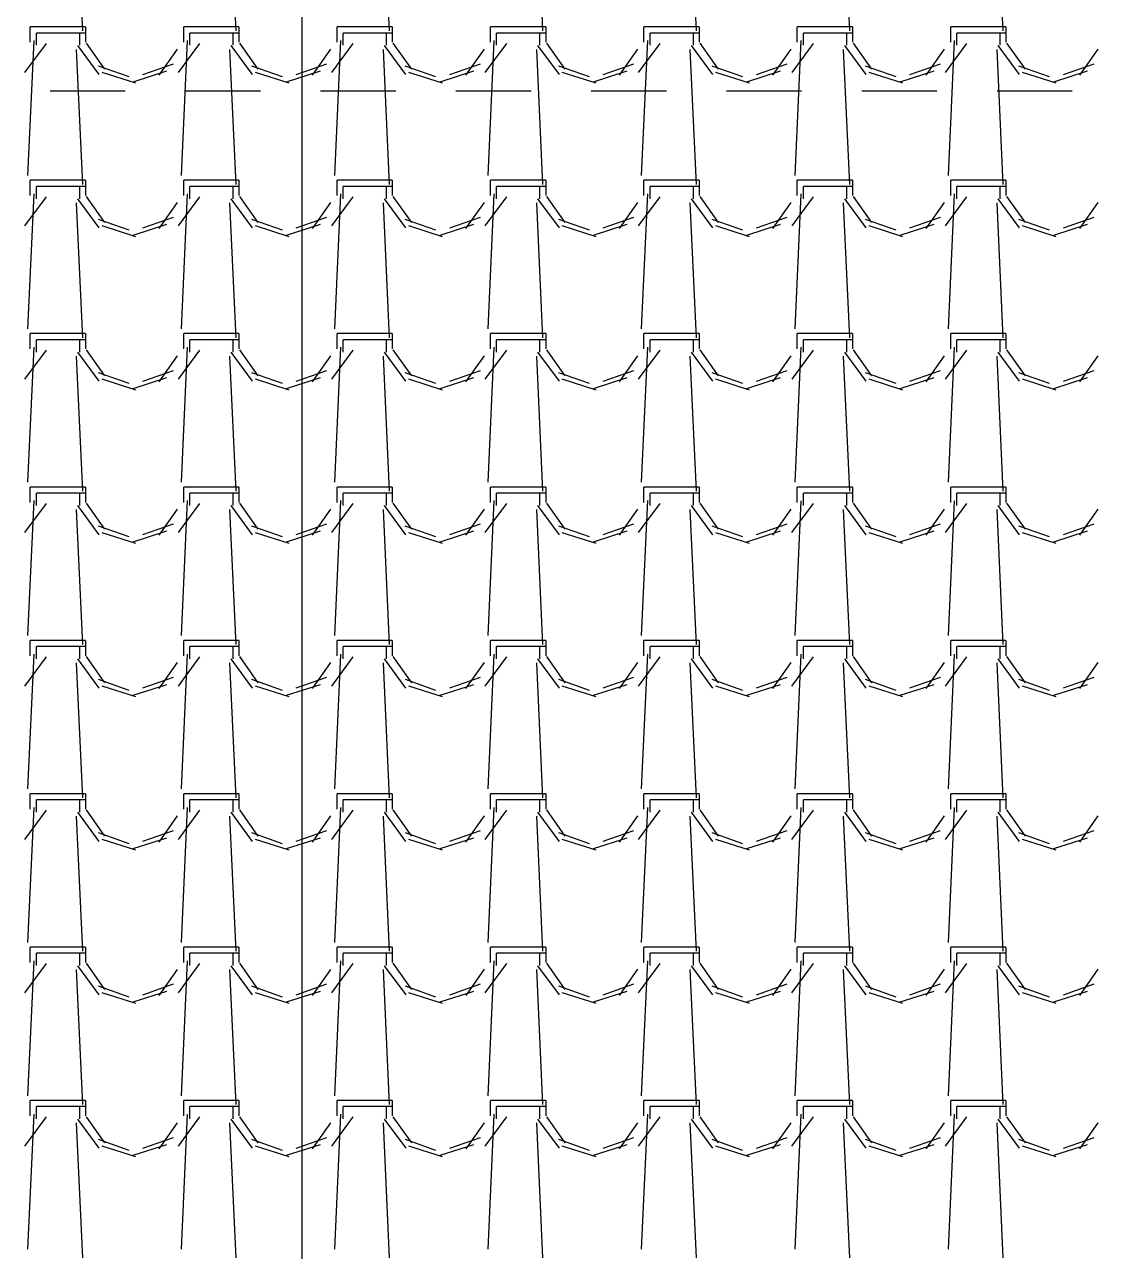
# Model space of a CAD drawing. Header units: millimetres. Extents: x 3923 to 4007, y 744 to 863.
# Drawn here: x 3935.954 to 3937.74, y 844.466 to 846.507 of the extents above; entities that cross this region are included whole.
import ezdxf

# ---------------------------------------------------------------- set-up
doc = ezdxf.new("R2010")
doc.units = ezdxf.units.MM
doc.linetypes.add('HIDDEN2', pattern=[0.1875, 0.125, -0.0625])
doc.layers.add('-HIDRO', color=8, linetype='Continuous')
doc.layers.add('HID-TUBPRIMARIO', color=5, linetype='Continuous')

msp = doc.modelspace()

# ---------------------------------------------------------------- linework, layer by layer
at = {"layer": '-HIDRO', "linetype": 'Continuous'}
for p, q in [((3936.04, 846.7208), (3936.0502, 846.4962)), ((3936.2951, 846.7208), (3936.3053, 846.4962)), ((3936.5503, 846.7208), (3936.5605, 846.4962)), ((3936.8054, 846.7208), (3936.8156, 846.4962)), ((3937.0606, 846.7208), (3937.0708, 846.4963)), ((3937.3157, 846.7208), (3937.3259, 846.4963)), ((3937.5709, 846.7208), (3937.5811, 846.4963)), ((3936.0452, 846.503), (3935.9636, 846.503)), ((3935.9636, 846.4775), (3935.9636, 846.503)), ((3936.0452, 846.4928), (3935.9738, 846.4928)), ((3935.9738, 846.4724), (3935.9738, 846.4928)), ((3936.0554, 846.503), (3936.0452, 846.503)), ((3936.0452, 846.4928), (3936.0452, 846.4724)), ((3936.0554, 846.4928), (3936.0452, 846.4928)), ((3936.0554, 846.503), (3936.0554, 846.4775)), ((3936.3004, 846.503), (3936.2187, 846.503)), ((3936.2187, 846.4775), (3936.2187, 846.503)), ((3936.3004, 846.4928), (3936.2289, 846.4928)), ((3936.2289, 846.4724), (3936.2289, 846.4928)), ((3936.3106, 846.503), (3936.3004, 846.503)), ((3936.3004, 846.4928), (3936.3004, 846.4724)), ((3936.3106, 846.4928), (3936.3004, 846.4928)), ((3936.3106, 846.503), (3936.3106, 846.4775)), ((3936.5555, 846.503), (3936.4739, 846.503)), ((3936.4739, 846.4775), (3936.4739, 846.503)), ((3936.5555, 846.4928), (3936.4841, 846.4928)), ((3936.4841, 846.4724), (3936.4841, 846.4928)), ((3936.5657, 846.503), (3936.5555, 846.503)), ((3936.5555, 846.4928), (3936.5555, 846.4724)), ((3936.5657, 846.4928), (3936.5555, 846.4928)), ((3936.5657, 846.503), (3936.5657, 846.4775)), ((3936.8107, 846.503), (3936.729, 846.503)), ((3936.729, 846.4775), (3936.729, 846.503)), ((3936.8107, 846.4928), (3936.7392, 846.4928)), ((3936.7392, 846.4724), (3936.7392, 846.4928)), ((3936.8209, 846.503), (3936.8107, 846.503)), ((3936.8107, 846.4928), (3936.8107, 846.4724)), ((3936.8209, 846.4928), (3936.8107, 846.4928)), ((3936.8209, 846.503), (3936.8209, 846.4775)), ((3937.0658, 846.503), (3936.9842, 846.503)), ((3936.9842, 846.4775), (3936.9842, 846.503)), ((3937.0658, 846.4928), (3936.9944, 846.4928)), ((3936.9944, 846.4724), (3936.9944, 846.4928)), ((3937.076, 846.503), (3937.0658, 846.503)), ((3937.0658, 846.4928), (3937.0658, 846.4724)), ((3937.076, 846.4928), (3937.0658, 846.4928)), ((3937.076, 846.503), (3937.076, 846.4775)), ((3937.321, 846.503), (3937.2393, 846.503)), ((3937.2393, 846.4775), (3937.2393, 846.503)), ((3937.321, 846.4928), (3937.2495, 846.4928)), ((3937.2495, 846.4724), (3937.2495, 846.4928)), ((3937.3312, 846.503), (3937.321, 846.503)), ((3937.321, 846.4928), (3937.321, 846.4724)), ((3937.3312, 846.4928), (3937.321, 846.4928)), ((3937.3312, 846.503), (3937.3312, 846.4775)), ((3937.5761, 846.503), (3937.4945, 846.503)), ((3937.4945, 846.4775), (3937.4945, 846.503)), ((3937.5761, 846.4928), (3937.5047, 846.4928)), ((3937.5047, 846.4724), (3937.5047, 846.4928)), ((3937.5863, 846.503), (3937.5761, 846.503)), ((3937.5761, 846.4928), (3937.5761, 846.4724)), ((3937.5863, 846.4928), (3937.5761, 846.4928)), ((3937.5863, 846.503), (3937.5863, 846.4775)), ((3935.9547, 846.427), (3935.9904, 846.4755)), ((3935.9694, 846.4803), (3935.9592, 846.2558)), ((3936.04, 846.4656), (3936.0502, 846.2411)), ((3936.0419, 846.4721), (3936.0776, 846.4237)), ((3936.0565, 846.476), (3936.0871, 846.4326)), ((3936.1779, 846.4227), (3936.2086, 846.466)), ((3936.2099, 846.427), (3936.2456, 846.4755)), ((3936.2245, 846.4803), (3936.2143, 846.2558)), ((3936.2951, 846.4656), (3936.3053, 846.2411)), ((3936.2971, 846.4721), (3936.3328, 846.4237)), ((3936.3117, 846.476), (3936.3423, 846.4326)), ((3936.4331, 846.4227), (3936.4637, 846.466)), ((3936.465, 846.427), (3936.5007, 846.4755)), ((3936.4797, 846.4803), (3936.4695, 846.2558)), ((3936.5503, 846.4656), (3936.5605, 846.2411)), ((3936.5522, 846.4721), (3936.5879, 846.4237)), ((3936.5668, 846.476), (3936.5974, 846.4326)), ((3936.6882, 846.4227), (3936.7189, 846.466)), ((3936.7202, 846.427), (3936.7559, 846.4755)), ((3936.7348, 846.4803), (3936.7246, 846.2558)), ((3936.8054, 846.4656), (3936.8156, 846.2411)), ((3936.8074, 846.4721), (3936.8431, 846.4237)), ((3936.822, 846.476), (3936.8526, 846.4326)), ((3936.9434, 846.4227), (3936.974, 846.466)), ((3936.9753, 846.427), (3937.011, 846.4755)), ((3936.99, 846.4803), (3936.9798, 846.2558)), ((3937.0606, 846.4656), (3937.0708, 846.2411)), ((3937.0625, 846.4721), (3937.0982, 846.4237)), ((3937.0771, 846.476), (3937.1077, 846.4326)), ((3937.1985, 846.4227), (3937.2292, 846.466)), ((3937.2305, 846.427), (3937.2662, 846.4755)), ((3937.2451, 846.4803), (3937.2349, 846.2558)), ((3937.3157, 846.4656), (3937.3259, 846.2411)), ((3937.3177, 846.4721), (3937.3534, 846.4237)), ((3937.3323, 846.476), (3937.3629, 846.4326)), ((3937.4537, 846.4227), (3937.4843, 846.466)), ((3937.4856, 846.427), (3937.5213, 846.4755)), ((3937.5003, 846.4803), (3937.4901, 846.2558)), ((3937.5709, 846.4656), (3937.5811, 846.2411)), ((3937.5728, 846.4721), (3937.6085, 846.4237)), ((3937.5874, 846.476), (3937.618, 846.4326)), ((3937.7089, 846.4227), (3937.7395, 846.466)), ((3936.0764, 846.4383), (3936.1275, 846.4205)), ((3936.0824, 846.4276), (3936.1385, 846.4097)), ((3936.1348, 846.4119), (3936.1909, 846.4298)), ((3936.1508, 846.4238), (3936.2018, 846.4417)), ((3936.3316, 846.4383), (3936.3826, 846.4205)), ((3936.3375, 846.4276), (3936.3937, 846.4097)), ((3936.3899, 846.4119), (3936.4461, 846.4298)), ((3936.4059, 846.4238), (3936.457, 846.4417)), ((3936.5867, 846.4383), (3936.6378, 846.4205)), ((3936.5927, 846.4276), (3936.6488, 846.4097)), ((3936.6451, 846.4119), (3936.7012, 846.4298)), ((3936.6611, 846.4238), (3936.7121, 846.4417)), ((3936.8419, 846.4383), (3936.8929, 846.4205)), ((3936.8478, 846.4276), (3936.904, 846.4097)), ((3936.9002, 846.4119), (3936.9564, 846.4298)), ((3936.9162, 846.4238), (3936.9673, 846.4417)), ((3937.097, 846.4383), (3937.1481, 846.4205)), ((3937.103, 846.4276), (3937.1591, 846.4097)), ((3937.1554, 846.4119), (3937.2115, 846.4298)), ((3937.1714, 846.4238), (3937.2224, 846.4417)), ((3937.3522, 846.4383), (3937.4032, 846.4205)), ((3937.3581, 846.4276), (3937.4143, 846.4097)), ((3937.4105, 846.4119), (3937.4667, 846.4298)), ((3937.4265, 846.4238), (3937.4776, 846.4417)), ((3937.6073, 846.4383), (3937.6584, 846.4205)), ((3937.6133, 846.4276), (3937.6694, 846.4097)), ((3937.6657, 846.4119), (3937.7218, 846.4298)), ((3937.6817, 846.4238), (3937.7327, 846.4417)), ((3936.0452, 846.2478), (3935.9636, 846.2478)), ((3935.9636, 846.2223), (3935.9636, 846.2478)), ((3936.0554, 846.2478), (3936.0452, 846.2478)), ((3936.0554, 846.2478), (3936.0554, 846.2223)), ((3936.3004, 846.2478), (3936.2187, 846.2478)), ((3936.2187, 846.2223), (3936.2187, 846.2478)), ((3936.3106, 846.2478), (3936.3004, 846.2478)), ((3936.3106, 846.2478), (3936.3106, 846.2223)), ((3936.5555, 846.2478), (3936.4739, 846.2478)), ((3936.4739, 846.2223), (3936.4739, 846.2478)), ((3936.5657, 846.2478), (3936.5555, 846.2478)), ((3936.5657, 846.2478), (3936.5657, 846.2223)), ((3936.8107, 846.2478), (3936.729, 846.2478)), ((3936.729, 846.2223), (3936.729, 846.2478)), ((3936.8209, 846.2478), (3936.8107, 846.2478)), ((3936.8209, 846.2478), (3936.8209, 846.2223)), ((3937.0658, 846.2478), (3936.9842, 846.2478)), ((3936.9842, 846.2223), (3936.9842, 846.2478)), ((3937.076, 846.2478), (3937.0658, 846.2478)), ((3937.076, 846.2478), (3937.076, 846.2223)), ((3937.321, 846.2478), (3937.2393, 846.2478)), ((3937.2393, 846.2223), (3937.2393, 846.2478)), ((3937.3312, 846.2478), (3937.321, 846.2478)), ((3937.3312, 846.2478), (3937.3312, 846.2223)), ((3937.5761, 846.2478), (3937.4945, 846.2478)), ((3937.4945, 846.2223), (3937.4945, 846.2478)), ((3937.5863, 846.2478), (3937.5761, 846.2478)), ((3937.5863, 846.2478), (3937.5863, 846.2223)), ((3935.9694, 846.2252), (3935.9592, 846.0006)), ((3936.0452, 846.2376), (3935.9738, 846.2376)), ((3935.9738, 846.2172), (3935.9738, 846.2376)), ((3936.0452, 846.2376), (3936.0452, 846.2172)), ((3936.0554, 846.2376), (3936.0452, 846.2376)), ((3936.0565, 846.2209), (3936.0871, 846.1775)), ((3936.2245, 846.2252), (3936.2143, 846.0006)), ((3936.3004, 846.2376), (3936.2289, 846.2376)), ((3936.2289, 846.2172), (3936.2289, 846.2376)), ((3936.3004, 846.2376), (3936.3004, 846.2172)), ((3936.3106, 846.2376), (3936.3004, 846.2376)), ((3936.3117, 846.2209), (3936.3423, 846.1775)), ((3936.4797, 846.2252), (3936.4695, 846.0006)), ((3936.5555, 846.2376), (3936.4841, 846.2376)), ((3936.4841, 846.2172), (3936.4841, 846.2376)), ((3936.5555, 846.2376), (3936.5555, 846.2172)), ((3936.5657, 846.2376), (3936.5555, 846.2376)), ((3936.5668, 846.2209), (3936.5974, 846.1775)), ((3936.7348, 846.2252), (3936.7246, 846.0006)), ((3936.8107, 846.2376), (3936.7392, 846.2376)), ((3936.7392, 846.2172), (3936.7392, 846.2376)), ((3936.8107, 846.2376), (3936.8107, 846.2172)), ((3936.8209, 846.2376), (3936.8107, 846.2376)), ((3936.822, 846.2209), (3936.8526, 846.1775)), ((3936.99, 846.2252), (3936.9798, 846.0006)), ((3937.0658, 846.2376), (3936.9944, 846.2376)), ((3936.9944, 846.2172), (3936.9944, 846.2376)), ((3937.0658, 846.2376), (3937.0658, 846.2172)), ((3937.076, 846.2376), (3937.0658, 846.2376)), ((3937.0771, 846.2209), (3937.1077, 846.1775)), ((3937.2451, 846.2251), (3937.2349, 846.0006)), ((3937.321, 846.2376), (3937.2495, 846.2376)), ((3937.2495, 846.2172), (3937.2495, 846.2376)), ((3937.321, 846.2376), (3937.321, 846.2172)), ((3937.3312, 846.2376), (3937.321, 846.2376)), ((3937.3323, 846.2209), (3937.3629, 846.1775)), ((3937.5003, 846.2251), (3937.4901, 846.0006)), ((3937.5761, 846.2376), (3937.5047, 846.2376)), ((3937.5047, 846.2172), (3937.5047, 846.2376)), ((3937.5761, 846.2376), (3937.5761, 846.2172)), ((3937.5863, 846.2376), (3937.5761, 846.2376)), ((3937.5874, 846.2209), (3937.618, 846.1775)), ((3935.9547, 846.1719), (3935.9904, 846.2204)), ((3936.04, 846.2105), (3936.0502, 845.9859)), ((3936.0419, 846.217), (3936.0776, 846.1685)), ((3936.1779, 846.1675), (3936.2086, 846.2109)), ((3936.2099, 846.1719), (3936.2456, 846.2204)), ((3936.2951, 846.2105), (3936.3053, 845.9859)), ((3936.2971, 846.217), (3936.3328, 846.1685)), ((3936.4331, 846.1675), (3936.4637, 846.2109)), ((3936.465, 846.1719), (3936.5007, 846.2204)), ((3936.5503, 846.2105), (3936.5605, 845.9859)), ((3936.5522, 846.217), (3936.5879, 846.1685)), ((3936.6882, 846.1675), (3936.7189, 846.2109)), ((3936.7202, 846.1719), (3936.7559, 846.2204)), ((3936.8054, 846.2105), (3936.8156, 845.9859)), ((3936.8074, 846.217), (3936.8431, 846.1685)), ((3936.9434, 846.1675), (3936.974, 846.2109)), ((3936.9753, 846.1719), (3937.011, 846.2204)), ((3937.0606, 846.2105), (3937.0708, 845.9859)), ((3937.0625, 846.217), (3937.0982, 846.1685)), ((3937.1985, 846.1675), (3937.2292, 846.2109)), ((3937.2305, 846.1719), (3937.2662, 846.2204)), ((3937.3157, 846.2105), (3937.3259, 845.986)), ((3937.3177, 846.217), (3937.3534, 846.1685)), ((3937.4537, 846.1675), (3937.4843, 846.2109)), ((3937.4856, 846.1719), (3937.5213, 846.2204)), ((3937.5709, 846.2105), (3937.5811, 845.986)), ((3937.5728, 846.217), (3937.6085, 846.1685)), ((3937.7089, 846.1675), (3937.7395, 846.2109)), ((3936.0764, 846.1832), (3936.1275, 846.1653)), ((3936.1508, 846.1687), (3936.2018, 846.1865)), ((3936.3316, 846.1832), (3936.3826, 846.1653)), ((3936.4059, 846.1687), (3936.457, 846.1865)), ((3936.5867, 846.1832), (3936.6378, 846.1653)), ((3936.6611, 846.1687), (3936.7121, 846.1865)), ((3936.8419, 846.1832), (3936.8929, 846.1653)), ((3936.9162, 846.1687), (3936.9673, 846.1865)), ((3937.097, 846.1832), (3937.1481, 846.1653)), ((3937.1714, 846.1687), (3937.2224, 846.1865)), ((3937.3522, 846.1832), (3937.4032, 846.1653)), ((3937.4265, 846.1687), (3937.4776, 846.1865)), ((3937.6073, 846.1832), (3937.6584, 846.1653)), ((3937.6817, 846.1687), (3937.7327, 846.1865)), ((3936.0824, 846.1724), (3936.1385, 846.1545)), ((3936.1348, 846.1568), (3936.1909, 846.1747)), ((3936.3375, 846.1724), (3936.3937, 846.1545)), ((3936.3899, 846.1568), (3936.4461, 846.1747)), ((3936.5927, 846.1724), (3936.6488, 846.1545)), ((3936.6451, 846.1568), (3936.7012, 846.1747)), ((3936.8478, 846.1724), (3936.904, 846.1545)), ((3936.9002, 846.1568), (3936.9564, 846.1747)), ((3937.103, 846.1724), (3937.1591, 846.1545)), ((3937.1554, 846.1568), (3937.2115, 846.1747)), ((3937.3581, 846.1724), (3937.4143, 846.1545)), ((3937.4105, 846.1568), (3937.4667, 846.1747)), ((3937.6133, 846.1724), (3937.6694, 846.1545)), ((3937.6657, 846.1568), (3937.7218, 846.1747)), ((3936.0452, 845.9927), (3935.9636, 845.9927)), ((3935.9636, 845.9672), (3935.9636, 845.9927)), ((3936.0452, 845.9825), (3935.9738, 845.9825)), ((3935.9738, 845.9621), (3935.9738, 845.9825)), ((3936.0554, 845.9927), (3936.0452, 845.9927)), ((3936.0452, 845.9825), (3936.0452, 845.9621)), ((3936.0554, 845.9825), (3936.0452, 845.9825)), ((3936.0554, 845.9927), (3936.0554, 845.9672)), ((3936.3004, 845.9927), (3936.2187, 845.9927)), ((3936.2187, 845.9672), (3936.2187, 845.9927)), ((3936.3004, 845.9825), (3936.2289, 845.9825)), ((3936.2289, 845.9621), (3936.2289, 845.9825)), ((3936.3106, 845.9927), (3936.3004, 845.9927)), ((3936.3004, 845.9825), (3936.3004, 845.9621)), ((3936.3106, 845.9825), (3936.3004, 845.9825)), ((3936.3106, 845.9927), (3936.3106, 845.9672)), ((3936.5555, 845.9927), (3936.4739, 845.9927)), ((3936.4739, 845.9672), (3936.4739, 845.9927)), ((3936.5555, 845.9825), (3936.4841, 845.9825)), ((3936.4841, 845.9621), (3936.4841, 845.9825)), ((3936.5657, 845.9927), (3936.5555, 845.9927)), ((3936.5555, 845.9825), (3936.5555, 845.9621)), ((3936.5657, 845.9825), (3936.5555, 845.9825)), ((3936.5657, 845.9927), (3936.5657, 845.9672)), ((3936.8107, 845.9927), (3936.729, 845.9927)), ((3936.729, 845.9672), (3936.729, 845.9927)), ((3936.8107, 845.9825), (3936.7392, 845.9825)), ((3936.7392, 845.9621), (3936.7392, 845.9825)), ((3936.8209, 845.9927), (3936.8107, 845.9927)), ((3936.8107, 845.9825), (3936.8107, 845.9621)), ((3936.8209, 845.9825), (3936.8107, 845.9825)), ((3936.8209, 845.9927), (3936.8209, 845.9672)), ((3937.0658, 845.9927), (3936.9842, 845.9927)), ((3936.9842, 845.9672), (3936.9842, 845.9927)), ((3937.0658, 845.9825), (3936.9944, 845.9825)), ((3936.9944, 845.9621), (3936.9944, 845.9825)), ((3937.076, 845.9927), (3937.0658, 845.9927)), ((3937.0658, 845.9825), (3937.0658, 845.9621)), ((3937.076, 845.9825), (3937.0658, 845.9825)), ((3937.076, 845.9927), (3937.076, 845.9672)), ((3937.321, 845.9927), (3937.2393, 845.9927)), ((3937.2393, 845.9672), (3937.2393, 845.9927)), ((3937.321, 845.9825), (3937.2495, 845.9825)), ((3937.2495, 845.9621), (3937.2495, 845.9825)), ((3937.3312, 845.9927), (3937.321, 845.9927)), ((3937.321, 845.9825), (3937.321, 845.9621)), ((3937.3312, 845.9825), (3937.321, 845.9825)), ((3937.3312, 845.9927), (3937.3312, 845.9672)), ((3937.5761, 845.9927), (3937.4945, 845.9927)), ((3937.4945, 845.9672), (3937.4945, 845.9927)), ((3937.5761, 845.9825), (3937.5047, 845.9825)), ((3937.5047, 845.9621), (3937.5047, 845.9825)), ((3937.5863, 845.9927), (3937.5761, 845.9927)), ((3937.5761, 845.9825), (3937.5761, 845.9621)), ((3937.5863, 845.9825), (3937.5761, 845.9825)), ((3937.5863, 845.9927), (3937.5863, 845.9672)), ((3935.9547, 845.9167), (3935.9904, 845.9652)), ((3935.9694, 845.97), (3935.9592, 845.7455)), ((3936.04, 845.9553), (3936.0502, 845.7308)), ((3936.0419, 845.9618), (3936.0776, 845.9134)), ((3936.0565, 845.9657), (3936.0871, 845.9223)), ((3936.1779, 845.9124), (3936.2086, 845.9557)), ((3936.2099, 845.9167), (3936.2456, 845.9652)), ((3936.2245, 845.97), (3936.2143, 845.7455)), ((3936.2951, 845.9553), (3936.3053, 845.7308)), ((3936.2971, 845.9618), (3936.3328, 845.9134)), ((3936.3117, 845.9657), (3936.3423, 845.9223)), ((3936.4331, 845.9124), (3936.4637, 845.9557)), ((3936.465, 845.9167), (3936.5007, 845.9652)), ((3936.4797, 845.97), (3936.4695, 845.7455)), ((3936.5503, 845.9553), (3936.5605, 845.7308)), ((3936.5522, 845.9618), (3936.5879, 845.9134)), ((3936.5668, 845.9657), (3936.5974, 845.9223)), ((3936.6882, 845.9124), (3936.7189, 845.9557)), ((3936.7202, 845.9167), (3936.7559, 845.9652)), ((3936.7348, 845.97), (3936.7246, 845.7455)), ((3936.8054, 845.9553), (3936.8156, 845.7308)), ((3936.8074, 845.9618), (3936.8431, 845.9134)), ((3936.822, 845.9657), (3936.8526, 845.9223)), ((3936.9434, 845.9124), (3936.974, 845.9557)), ((3936.9753, 845.9167), (3937.011, 845.9652)), ((3936.99, 845.97), (3936.9798, 845.7455)), ((3937.0606, 845.9553), (3937.0708, 845.7308)), ((3937.0625, 845.9618), (3937.0982, 845.9134)), ((3937.0771, 845.9657), (3937.1077, 845.9223)), ((3937.1985, 845.9124), (3937.2292, 845.9557)), ((3937.2305, 845.9167), (3937.2662, 845.9652)), ((3937.2451, 845.97), (3937.2349, 845.7455)), ((3937.3157, 845.9553), (3937.3259, 845.7308)), ((3937.3177, 845.9618), (3937.3534, 845.9134)), ((3937.3323, 845.9657), (3937.3629, 845.9223)), ((3937.4537, 845.9124), (3937.4843, 845.9558)), ((3937.4856, 845.9167), (3937.5213, 845.9652)), ((3937.5003, 845.97), (3937.4901, 845.7455)), ((3937.5709, 845.9553), (3937.5811, 845.7308)), ((3937.5728, 845.9618), (3937.6085, 845.9134)), ((3937.5874, 845.9657), (3937.618, 845.9223)), ((3937.7089, 845.9124), (3937.7395, 845.9558)), ((3936.0764, 845.928), (3936.1275, 845.9101)), ((3936.0824, 845.9173), (3936.1385, 845.8994)), ((3936.1348, 845.9016), (3936.1909, 845.9195)), ((3936.1508, 845.9135), (3936.2018, 845.9314)), ((3936.3316, 845.928), (3936.3826, 845.9101)), ((3936.3375, 845.9173), (3936.3937, 845.8994)), ((3936.3899, 845.9016), (3936.4461, 845.9195)), ((3936.4059, 845.9135), (3936.457, 845.9314)), ((3936.5867, 845.928), (3936.6378, 845.9101)), ((3936.5927, 845.9173), (3936.6488, 845.8994)), ((3936.6451, 845.9016), (3936.7012, 845.9195)), ((3936.6611, 845.9135), (3936.7121, 845.9314)), ((3936.8419, 845.928), (3936.8929, 845.9101)), ((3936.8478, 845.9173), (3936.904, 845.8994)), ((3936.9002, 845.9016), (3936.9564, 845.9195)), ((3936.9162, 845.9135), (3936.9673, 845.9314)), ((3937.097, 845.928), (3937.1481, 845.9101)), ((3937.103, 845.9173), (3937.1591, 845.8994)), ((3937.1554, 845.9016), (3937.2115, 845.9195)), ((3937.1714, 845.9135), (3937.2224, 845.9314)), ((3937.3522, 845.928), (3937.4032, 845.9101)), ((3937.3581, 845.9173), (3937.4143, 845.8994)), ((3937.4105, 845.9016), (3937.4667, 845.9195)), ((3937.4265, 845.9135), (3937.4776, 845.9314)), ((3937.6073, 845.928), (3937.6584, 845.9101)), ((3937.6133, 845.9173), (3937.6694, 845.8994)), ((3937.6657, 845.9016), (3937.7218, 845.9195)), ((3937.6817, 845.9135), (3937.7327, 845.9314)), ((3936.0452, 845.7375), (3935.9636, 845.7375)), ((3935.9636, 845.712), (3935.9636, 845.7375)), ((3936.0554, 845.7375), (3936.0452, 845.7375)), ((3936.0554, 845.7375), (3936.0554, 845.712)), ((3936.3004, 845.7375), (3936.2187, 845.7375)), ((3936.2187, 845.712), (3936.2187, 845.7375)), ((3936.3106, 845.7375), (3936.3004, 845.7375)), ((3936.3106, 845.7375), (3936.3106, 845.712)), ((3936.5555, 845.7375), (3936.4739, 845.7375)), ((3936.4739, 845.712), (3936.4739, 845.7375)), ((3936.5657, 845.7375), (3936.5555, 845.7375)), ((3936.5657, 845.7375), (3936.5657, 845.712)), ((3936.8107, 845.7375), (3936.729, 845.7375)), ((3936.729, 845.712), (3936.729, 845.7375)), ((3936.8209, 845.7375), (3936.8107, 845.7375)), ((3936.8209, 845.7375), (3936.8209, 845.712)), ((3937.0658, 845.7375), (3936.9842, 845.7375)), ((3936.9842, 845.712), (3936.9842, 845.7375)), ((3937.076, 845.7375), (3937.0658, 845.7375)), ((3937.076, 845.7375), (3937.076, 845.712)), ((3937.321, 845.7375), (3937.2393, 845.7375)), ((3937.2393, 845.712), (3937.2393, 845.7375)), ((3937.3312, 845.7375), (3937.321, 845.7375)), ((3937.3312, 845.7375), (3937.3312, 845.712)), ((3937.5761, 845.7375), (3937.4945, 845.7375)), ((3937.4945, 845.712), (3937.4945, 845.7375)), ((3937.5863, 845.7375), (3937.5761, 845.7375)), ((3937.5863, 845.7375), (3937.5863, 845.712)), ((3935.9694, 845.7149), (3935.9592, 845.4903)), ((3936.0452, 845.7273), (3935.9738, 845.7273)), ((3935.9738, 845.7069), (3935.9738, 845.7273)), ((3936.0452, 845.7273), (3936.0452, 845.7069)), ((3936.0554, 845.7273), (3936.0452, 845.7273)), ((3936.0565, 845.7106), (3936.0871, 845.6672)), ((3936.2245, 845.7149), (3936.2143, 845.4903)), ((3936.3004, 845.7273), (3936.2289, 845.7273)), ((3936.2289, 845.7069), (3936.2289, 845.7273)), ((3936.3004, 845.7273), (3936.3004, 845.7069)), ((3936.3106, 845.7273), (3936.3004, 845.7273)), ((3936.3117, 845.7106), (3936.3423, 845.6672)), ((3936.4797, 845.7149), (3936.4695, 845.4903)), ((3936.5555, 845.7273), (3936.4841, 845.7273)), ((3936.4841, 845.7069), (3936.4841, 845.7273)), ((3936.5555, 845.7273), (3936.5555, 845.7069)), ((3936.5657, 845.7273), (3936.5555, 845.7273)), ((3936.5668, 845.7106), (3936.5974, 845.6672)), ((3936.7348, 845.7149), (3936.7246, 845.4903)), ((3936.8107, 845.7273), (3936.7392, 845.7273)), ((3936.7392, 845.7069), (3936.7392, 845.7273)), ((3936.8107, 845.7273), (3936.8107, 845.7069)), ((3936.8209, 845.7273), (3936.8107, 845.7273)), ((3936.822, 845.7106), (3936.8526, 845.6672)), ((3936.99, 845.7149), (3936.9798, 845.4903)), ((3937.0658, 845.7273), (3936.9944, 845.7273)), ((3936.9944, 845.7069), (3936.9944, 845.7273)), ((3937.0658, 845.7273), (3937.0658, 845.7069)), ((3937.076, 845.7273), (3937.0658, 845.7273)), ((3937.0771, 845.7106), (3937.1077, 845.6672)), ((3937.2451, 845.7148), (3937.2349, 845.4903)), ((3937.321, 845.7273), (3937.2495, 845.7273)), ((3937.2495, 845.7069), (3937.2495, 845.7273)), ((3937.321, 845.7273), (3937.321, 845.7069)), ((3937.3312, 845.7273), (3937.321, 845.7273)), ((3937.3323, 845.7106), (3937.3629, 845.6672)), ((3937.5003, 845.7148), (3937.4901, 845.4903)), ((3937.5761, 845.7273), (3937.5047, 845.7273)), ((3937.5047, 845.7069), (3937.5047, 845.7273)), ((3937.5761, 845.7273), (3937.5761, 845.7069)), ((3937.5863, 845.7273), (3937.5761, 845.7273)), ((3937.5874, 845.7106), (3937.618, 845.6672)), ((3935.9547, 845.6616), (3935.9904, 845.7101)), ((3936.04, 845.7002), (3936.0502, 845.4756)), ((3936.0419, 845.7067), (3936.0776, 845.6582)), ((3936.1779, 845.6572), (3936.2086, 845.7006)), ((3936.2099, 845.6616), (3936.2456, 845.7101)), ((3936.2951, 845.7002), (3936.3053, 845.4756)), ((3936.2971, 845.7067), (3936.3328, 845.6582)), ((3936.4331, 845.6572), (3936.4637, 845.7006)), ((3936.465, 845.6616), (3936.5007, 845.7101)), ((3936.5503, 845.7002), (3936.5605, 845.4756)), ((3936.5522, 845.7067), (3936.5879, 845.6582)), ((3936.6882, 845.6572), (3936.7189, 845.7006)), ((3936.7202, 845.6616), (3936.7559, 845.7101)), ((3936.8054, 845.7002), (3936.8156, 845.4756)), ((3936.8074, 845.7067), (3936.8431, 845.6582)), ((3936.9434, 845.6572), (3936.974, 845.7006)), ((3936.9753, 845.6616), (3937.011, 845.7101)), ((3937.0606, 845.7002), (3937.0708, 845.4756)), ((3937.0625, 845.7067), (3937.0982, 845.6582)), ((3937.1986, 845.6572), (3937.2292, 845.7006)), ((3937.2304, 845.6616), (3937.2662, 845.7101)), ((3937.3157, 845.7002), (3937.3259, 845.4757)), ((3937.3177, 845.7067), (3937.3534, 845.6582)), ((3937.4537, 845.6572), (3937.4843, 845.7006)), ((3937.4856, 845.6616), (3937.5213, 845.7101)), ((3937.5709, 845.7002), (3937.5811, 845.4757)), ((3937.5728, 845.7067), (3937.6085, 845.6582)), ((3937.7089, 845.6572), (3937.7395, 845.7006)), ((3936.0764, 845.6729), (3936.1275, 845.655)), ((3936.1508, 845.6584), (3936.2018, 845.6762)), ((3936.3316, 845.6729), (3936.3826, 845.655)), ((3936.4059, 845.6584), (3936.457, 845.6762)), ((3936.5867, 845.6729), (3936.6378, 845.655)), ((3936.6611, 845.6584), (3936.7121, 845.6762)), ((3936.8419, 845.6729), (3936.8929, 845.655)), ((3936.9162, 845.6584), (3936.9673, 845.6762)), ((3937.097, 845.6729), (3937.1481, 845.655)), ((3937.1714, 845.6584), (3937.2224, 845.6762)), ((3937.3522, 845.6729), (3937.4032, 845.655)), ((3937.4265, 845.6584), (3937.4776, 845.6762)), ((3937.6073, 845.6729), (3937.6584, 845.655)), ((3937.6817, 845.6584), (3937.7327, 845.6762)), ((3936.0824, 845.6621), (3936.1385, 845.6442)), ((3936.1348, 845.6465), (3936.1909, 845.6644)), ((3936.3375, 845.6621), (3936.3937, 845.6442)), ((3936.3899, 845.6465), (3936.4461, 845.6644)), ((3936.5927, 845.6621), (3936.6488, 845.6442)), ((3936.6451, 845.6465), (3936.7012, 845.6644)), ((3936.8478, 845.6621), (3936.904, 845.6442)), ((3936.9002, 845.6465), (3936.9564, 845.6644)), ((3937.103, 845.6621), (3937.1591, 845.6442)), ((3937.1554, 845.6465), (3937.2115, 845.6644)), ((3937.3581, 845.6621), (3937.4143, 845.6442)), ((3937.4105, 845.6465), (3937.4667, 845.6644)), ((3937.6133, 845.6621), (3937.6694, 845.6442)), ((3937.6657, 845.6465), (3937.7218, 845.6644)), ((3936.0452, 845.4824), (3935.9636, 845.4824)), ((3935.9636, 845.4569), (3935.9636, 845.4824)), ((3936.0452, 845.4722), (3935.9738, 845.4722)), ((3935.9738, 845.4518), (3935.9738, 845.4722)), ((3936.0554, 845.4824), (3936.0452, 845.4824)), ((3936.0452, 845.4722), (3936.0452, 845.4518)), ((3936.0554, 845.4722), (3936.0452, 845.4722)), ((3936.0554, 845.4824), (3936.0554, 845.4569)), ((3936.3004, 845.4824), (3936.2187, 845.4824)), ((3936.2187, 845.4569), (3936.2187, 845.4824)), ((3936.3004, 845.4722), (3936.2289, 845.4722)), ((3936.2289, 845.4518), (3936.2289, 845.4722)), ((3936.3106, 845.4824), (3936.3004, 845.4824)), ((3936.3004, 845.4722), (3936.3004, 845.4518)), ((3936.3106, 845.4722), (3936.3004, 845.4722)), ((3936.3106, 845.4824), (3936.3106, 845.4569)), ((3936.5555, 845.4824), (3936.4739, 845.4824)), ((3936.4739, 845.4569), (3936.4739, 845.4824)), ((3936.5555, 845.4722), (3936.4841, 845.4722)), ((3936.4841, 845.4518), (3936.4841, 845.4722)), ((3936.5657, 845.4824), (3936.5555, 845.4824)), ((3936.5555, 845.4722), (3936.5555, 845.4518)), ((3936.5657, 845.4722), (3936.5555, 845.4722)), ((3936.5657, 845.4824), (3936.5657, 845.4569)), ((3936.8107, 845.4824), (3936.729, 845.4824)), ((3936.729, 845.4569), (3936.729, 845.4824)), ((3936.8107, 845.4722), (3936.7392, 845.4722)), ((3936.7392, 845.4518), (3936.7392, 845.4722)), ((3936.8209, 845.4824), (3936.8107, 845.4824)), ((3936.8107, 845.4722), (3936.8107, 845.4518)), ((3936.8209, 845.4722), (3936.8107, 845.4722)), ((3936.8209, 845.4824), (3936.8209, 845.4569)), ((3937.0658, 845.4824), (3936.9842, 845.4824)), ((3936.9842, 845.4569), (3936.9842, 845.4824)), ((3937.0658, 845.4722), (3936.9944, 845.4722)), ((3936.9944, 845.4518), (3936.9944, 845.4722)), ((3937.076, 845.4824), (3937.0658, 845.4824)), ((3937.0658, 845.4722), (3937.0658, 845.4518)), ((3937.076, 845.4722), (3937.0658, 845.4722)), ((3937.076, 845.4824), (3937.076, 845.4569)), ((3937.321, 845.4824), (3937.2393, 845.4824)), ((3937.2393, 845.4569), (3937.2393, 845.4824)), ((3937.321, 845.4722), (3937.2495, 845.4722)), ((3937.2495, 845.4518), (3937.2495, 845.4722)), ((3937.3312, 845.4824), (3937.321, 845.4824)), ((3937.321, 845.4722), (3937.321, 845.4518)), ((3937.3312, 845.4722), (3937.321, 845.4722)), ((3937.3312, 845.4824), (3937.3312, 845.4569)), ((3937.5761, 845.4824), (3937.4945, 845.4824)), ((3937.4945, 845.4569), (3937.4945, 845.4824)), ((3937.5761, 845.4722), (3937.5047, 845.4722)), ((3937.5047, 845.4518), (3937.5047, 845.4722)), ((3937.5863, 845.4824), (3937.5761, 845.4824)), ((3937.5761, 845.4722), (3937.5761, 845.4518)), ((3937.5863, 845.4722), (3937.5761, 845.4722)), ((3937.5863, 845.4824), (3937.5863, 845.4569)), ((3935.9547, 845.4064), (3935.9904, 845.4549)), ((3935.9694, 845.4597), (3935.9592, 845.2352)), ((3936.04, 845.445), (3936.0502, 845.2205)), ((3936.0419, 845.4515), (3936.0777, 845.4031)), ((3936.0565, 845.4554), (3936.0871, 845.412)), ((3936.1779, 845.4021), (3936.2086, 845.4454)), ((3936.2099, 845.4064), (3936.2456, 845.4549)), ((3936.2245, 845.4597), (3936.2143, 845.2352)), ((3936.2951, 845.445), (3936.3053, 845.2205)), ((3936.2971, 845.4515), (3936.3328, 845.4031)), ((3936.3117, 845.4554), (3936.3423, 845.412)), ((3936.4331, 845.4021), (3936.4637, 845.4454)), ((3936.465, 845.4064), (3936.5007, 845.4549)), ((3936.4797, 845.4597), (3936.4695, 845.2352)), ((3936.5503, 845.445), (3936.5605, 845.2205)), ((3936.5522, 845.4515), (3936.5879, 845.4031)), ((3936.5668, 845.4554), (3936.5974, 845.412)), ((3936.6882, 845.4021), (3936.7189, 845.4454)), ((3936.7202, 845.4064), (3936.7559, 845.4549)), ((3936.7348, 845.4597), (3936.7246, 845.2352)), ((3936.8054, 845.445), (3936.8156, 845.2205)), ((3936.8074, 845.4515), (3936.8431, 845.4031)), ((3936.822, 845.4554), (3936.8526, 845.412)), ((3936.9434, 845.4021), (3936.974, 845.4454)), ((3936.9753, 845.4064), (3937.011, 845.4549)), ((3936.99, 845.4597), (3936.9798, 845.2352)), ((3937.0606, 845.445), (3937.0708, 845.2205)), ((3937.0625, 845.4515), (3937.0982, 845.4031)), ((3937.0771, 845.4554), (3937.1077, 845.412)), ((3937.1986, 845.4021), (3937.2292, 845.4455)), ((3937.2304, 845.4064), (3937.2662, 845.4549)), ((3937.2451, 845.4597), (3937.2349, 845.2352)), ((3937.3157, 845.445), (3937.3259, 845.2205)), ((3937.3177, 845.4515), (3937.3534, 845.4031)), ((3937.3323, 845.4554), (3937.3629, 845.412)), ((3937.4537, 845.4021), (3937.4843, 845.4455)), ((3937.4856, 845.4064), (3937.5213, 845.4549)), ((3937.5003, 845.4597), (3937.4901, 845.2352)), ((3937.5709, 845.445), (3937.5811, 845.2205)), ((3937.5728, 845.4515), (3937.6085, 845.4031)), ((3937.5874, 845.4554), (3937.618, 845.412)), ((3937.7089, 845.4021), (3937.7395, 845.4455)), ((3936.0765, 845.4177), (3936.1275, 845.3998)), ((3936.0824, 845.407), (3936.1385, 845.3891)), ((3936.1348, 845.3913), (3936.1909, 845.4092)), ((3936.1508, 845.4032), (3936.2018, 845.4211)), ((3936.3316, 845.4177), (3936.3826, 845.3998)), ((3936.3375, 845.407), (3936.3937, 845.3891)), ((3936.3899, 845.3913), (3936.4461, 845.4092)), ((3936.4059, 845.4032), (3936.457, 845.4211)), ((3936.5868, 845.4177), (3936.6378, 845.3998)), ((3936.5927, 845.407), (3936.6488, 845.3891)), ((3936.6451, 845.3913), (3936.7012, 845.4092)), ((3936.6611, 845.4032), (3936.7121, 845.4211)), ((3936.8419, 845.4177), (3936.8929, 845.3998)), ((3936.8478, 845.407), (3936.904, 845.3891)), ((3936.9002, 845.3913), (3936.9564, 845.4092)), ((3936.9162, 845.4032), (3936.9673, 845.4211)), ((3937.097, 845.4177), (3937.1481, 845.3998)), ((3937.103, 845.407), (3937.1591, 845.3891)), ((3937.1554, 845.3913), (3937.2115, 845.4092)), ((3937.1714, 845.4032), (3937.2224, 845.4211)), ((3937.3522, 845.4177), (3937.4032, 845.3998)), ((3937.3581, 845.407), (3937.4143, 845.3891)), ((3937.4105, 845.3913), (3937.4667, 845.4092)), ((3937.4265, 845.4032), (3937.4776, 845.4211)), ((3937.6073, 845.4177), (3937.6584, 845.3998)), ((3937.6133, 845.407), (3937.6694, 845.3891)), ((3937.6657, 845.3913), (3937.7218, 845.4092)), ((3937.6817, 845.4032), (3937.7327, 845.4211)), ((3936.0452, 845.2272), (3935.9636, 845.2272)), ((3935.9636, 845.2017), (3935.9636, 845.2272)), ((3936.0554, 845.2272), (3936.0452, 845.2272)), ((3936.0554, 845.2272), (3936.0554, 845.2017)), ((3936.3004, 845.2272), (3936.2187, 845.2272)), ((3936.2187, 845.2017), (3936.2187, 845.2272)), ((3936.3106, 845.2272), (3936.3004, 845.2272)), ((3936.3106, 845.2272), (3936.3106, 845.2017)), ((3936.5555, 845.2272), (3936.4739, 845.2272)), ((3936.4739, 845.2017), (3936.4739, 845.2272)), ((3936.5657, 845.2272), (3936.5555, 845.2272)), ((3936.5657, 845.2272), (3936.5657, 845.2017)), ((3936.8107, 845.2272), (3936.729, 845.2272)), ((3936.729, 845.2017), (3936.729, 845.2272)), ((3936.8209, 845.2272), (3936.8107, 845.2272)), ((3936.8209, 845.2272), (3936.8209, 845.2017)), ((3937.0658, 845.2272), (3936.9842, 845.2272)), ((3936.9842, 845.2017), (3936.9842, 845.2272)), ((3937.076, 845.2272), (3937.0658, 845.2272)), ((3937.076, 845.2272), (3937.076, 845.2017)), ((3937.321, 845.2272), (3937.2393, 845.2272)), ((3937.2393, 845.2017), (3937.2393, 845.2272)), ((3937.3312, 845.2272), (3937.321, 845.2272)), ((3937.3312, 845.2272), (3937.3312, 845.2017)), ((3937.5761, 845.2272), (3937.4945, 845.2272)), ((3937.4945, 845.2017), (3937.4945, 845.2272)), ((3937.5863, 845.2272), (3937.5761, 845.2272)), ((3937.5863, 845.2272), (3937.5863, 845.2017)), ((3935.9694, 845.2046), (3935.9592, 844.98)), ((3936.0452, 845.217), (3935.9738, 845.217)), ((3935.9738, 845.1966), (3935.9738, 845.217)), ((3936.0452, 845.217), (3936.0452, 845.1966)), ((3936.0554, 845.217), (3936.0452, 845.217)), ((3936.0565, 845.2003), (3936.0871, 845.1569)), ((3936.2245, 845.2046), (3936.2143, 844.98)), ((3936.3004, 845.217), (3936.2289, 845.217)), ((3936.2289, 845.1966), (3936.2289, 845.217)), ((3936.3004, 845.217), (3936.3004, 845.1966)), ((3936.3106, 845.217), (3936.3004, 845.217)), ((3936.3117, 845.2003), (3936.3423, 845.1569)), ((3936.4797, 845.2046), (3936.4695, 844.98)), ((3936.5555, 845.217), (3936.4841, 845.217)), ((3936.4841, 845.1966), (3936.4841, 845.217)), ((3936.5555, 845.217), (3936.5555, 845.1966)), ((3936.5657, 845.217), (3936.5555, 845.217)), ((3936.5668, 845.2003), (3936.5974, 845.1569)), ((3936.7348, 845.2046), (3936.7246, 844.98)), ((3936.8107, 845.217), (3936.7392, 845.217)), ((3936.7392, 845.1966), (3936.7392, 845.217)), ((3936.8107, 845.217), (3936.8107, 845.1966)), ((3936.8209, 845.217), (3936.8107, 845.217)), ((3936.822, 845.2003), (3936.8526, 845.1569)), ((3936.99, 845.2046), (3936.9798, 844.98)), ((3937.0658, 845.217), (3936.9944, 845.217)), ((3936.9944, 845.1966), (3936.9944, 845.217)), ((3937.0658, 845.217), (3937.0658, 845.1966)), ((3937.076, 845.217), (3937.0658, 845.217)), ((3937.0771, 845.2003), (3937.1077, 845.1569)), ((3937.2451, 845.2045), (3937.2349, 844.98)), ((3937.321, 845.217), (3937.2495, 845.217)), ((3937.2495, 845.1966), (3937.2495, 845.217)), ((3937.321, 845.217), (3937.321, 845.1966)), ((3937.3312, 845.217), (3937.321, 845.217)), ((3937.3323, 845.2003), (3937.3629, 845.1569)), ((3937.5003, 845.2045), (3937.4901, 844.98)), ((3937.5761, 845.217), (3937.5047, 845.217)), ((3937.5047, 845.1966), (3937.5047, 845.217)), ((3937.5761, 845.217), (3937.5761, 845.1966)), ((3937.5863, 845.217), (3937.5761, 845.217)), ((3937.5874, 845.2003), (3937.618, 845.1569)), ((3935.9547, 845.1513), (3935.9904, 845.1998)), ((3936.04, 845.1899), (3936.0502, 844.9653)), ((3936.0419, 845.1964), (3936.0777, 845.1479)), ((3936.1779, 845.1469), (3936.2086, 845.1903)), ((3936.2099, 845.1513), (3936.2456, 845.1998)), ((3936.2951, 845.1899), (3936.3053, 844.9653)), ((3936.2971, 845.1964), (3936.3328, 845.1479)), ((3936.4331, 845.1469), (3936.4637, 845.1903)), ((3936.465, 845.1513), (3936.5007, 845.1998)), ((3936.5503, 845.1899), (3936.5605, 844.9653)), ((3936.5522, 845.1964), (3936.5879, 845.1479)), ((3936.6882, 845.1469), (3936.7189, 845.1903)), ((3936.7201, 845.1513), (3936.7559, 845.1998)), ((3936.8054, 845.1899), (3936.8156, 844.9653)), ((3936.8074, 845.1964), (3936.8431, 845.1479)), ((3936.9434, 845.1469), (3936.974, 845.1903)), ((3936.9753, 845.1513), (3937.011, 845.1998)), ((3937.0606, 845.1899), (3937.0708, 844.9653)), ((3937.0625, 845.1964), (3937.0982, 845.1479)), ((3937.1986, 845.1469), (3937.2292, 845.1903)), ((3937.2304, 845.1513), (3937.2662, 845.1998)), ((3937.3157, 845.1899), (3937.3259, 844.9654)), ((3937.3177, 845.1964), (3937.3534, 845.1479)), ((3937.4537, 845.1469), (3937.4843, 845.1903)), ((3937.4856, 845.1513), (3937.5213, 845.1998)), ((3937.5709, 845.1899), (3937.5811, 844.9654)), ((3937.5728, 845.1964), (3937.6085, 845.1479)), ((3937.7089, 845.1469), (3937.7395, 845.1903)), ((3936.0765, 845.1626), (3936.1275, 845.1447)), ((3936.1508, 845.1481), (3936.2018, 845.1659)), ((3936.3316, 845.1626), (3936.3826, 845.1447)), ((3936.4059, 845.1481), (3936.457, 845.1659)), ((3936.5868, 845.1626), (3936.6378, 845.1447)), ((3936.6611, 845.1481), (3936.7121, 845.1659)), ((3936.8419, 845.1626), (3936.8929, 845.1447)), ((3936.9162, 845.1481), (3936.9673, 845.1659)), ((3937.0971, 845.1626), (3937.1481, 845.1447)), ((3937.1714, 845.1481), (3937.2224, 845.1659)), ((3937.3522, 845.1626), (3937.4032, 845.1447)), ((3937.4265, 845.1481), (3937.4776, 845.1659)), ((3937.6073, 845.1626), (3937.6584, 845.1447)), ((3937.6817, 845.1481), (3937.7327, 845.1659)), ((3936.0824, 845.1518), (3936.1385, 845.1339)), ((3936.1348, 845.1362), (3936.1909, 845.1541)), ((3936.3375, 845.1518), (3936.3937, 845.1339)), ((3936.3899, 845.1362), (3936.4461, 845.1541)), ((3936.5927, 845.1518), (3936.6488, 845.1339)), ((3936.6451, 845.1362), (3936.7012, 845.1541)), ((3936.8478, 845.1518), (3936.904, 845.1339)), ((3936.9002, 845.1362), (3936.9564, 845.1541)), ((3937.103, 845.1518), (3937.1591, 845.1339)), ((3937.1554, 845.1362), (3937.2115, 845.1541)), ((3937.3581, 845.1518), (3937.4143, 845.1339)), ((3937.4105, 845.1362), (3937.4667, 845.1541)), ((3937.6133, 845.1518), (3937.6694, 845.1339)), ((3937.6657, 845.1362), (3937.7218, 845.1541)), ((3936.0452, 844.9721), (3935.9636, 844.9721)), ((3935.9636, 844.9466), (3935.9636, 844.9721)), ((3936.0452, 844.9619), (3935.9738, 844.9619)), ((3935.9738, 844.9415), (3935.9738, 844.9619)), ((3936.0554, 844.9721), (3936.0452, 844.9721)), ((3936.0452, 844.9619), (3936.0452, 844.9415)), ((3936.0554, 844.9619), (3936.0452, 844.9619)), ((3936.0554, 844.9721), (3936.0554, 844.9466)), ((3936.3004, 844.9721), (3936.2187, 844.9721)), ((3936.2187, 844.9466), (3936.2187, 844.9721)), ((3936.3004, 844.9619), (3936.2289, 844.9619)), ((3936.2289, 844.9415), (3936.2289, 844.9619)), ((3936.3106, 844.9721), (3936.3004, 844.9721)), ((3936.3004, 844.9619), (3936.3004, 844.9415)), ((3936.3106, 844.9619), (3936.3004, 844.9619)), ((3936.3106, 844.9721), (3936.3106, 844.9466)), ((3936.5555, 844.9721), (3936.4739, 844.9721)), ((3936.4739, 844.9466), (3936.4739, 844.9721)), ((3936.5555, 844.9619), (3936.4841, 844.9619)), ((3936.4841, 844.9415), (3936.4841, 844.9619)), ((3936.5657, 844.9721), (3936.5555, 844.9721)), ((3936.5555, 844.9619), (3936.5555, 844.9415)), ((3936.5657, 844.9619), (3936.5555, 844.9619)), ((3936.5657, 844.9721), (3936.5657, 844.9466)), ((3936.8107, 844.9721), (3936.729, 844.9721)), ((3936.729, 844.9466), (3936.729, 844.9721)), ((3936.8107, 844.9619), (3936.7392, 844.9619)), ((3936.7392, 844.9415), (3936.7392, 844.9619)), ((3936.8209, 844.9721), (3936.8107, 844.9721)), ((3936.8107, 844.9619), (3936.8107, 844.9415)), ((3936.8209, 844.9619), (3936.8107, 844.9619)), ((3936.8209, 844.9721), (3936.8209, 844.9466)), ((3937.0658, 844.9721), (3936.9842, 844.9721)), ((3936.9842, 844.9466), (3936.9842, 844.9721)), ((3937.0658, 844.9619), (3936.9944, 844.9619)), ((3936.9944, 844.9415), (3936.9944, 844.9619)), ((3937.076, 844.9721), (3937.0658, 844.9721)), ((3937.0658, 844.9619), (3937.0658, 844.9415)), ((3937.076, 844.9619), (3937.0658, 844.9619)), ((3937.076, 844.9721), (3937.076, 844.9466)), ((3937.321, 844.9721), (3937.2393, 844.9721)), ((3937.2393, 844.9466), (3937.2393, 844.9721)), ((3937.321, 844.9619), (3937.2495, 844.9619)), ((3937.2495, 844.9415), (3937.2495, 844.9619)), ((3937.3312, 844.9721), (3937.321, 844.9721)), ((3937.321, 844.9619), (3937.321, 844.9415)), ((3937.3312, 844.9619), (3937.321, 844.9619)), ((3937.3312, 844.9721), (3937.3312, 844.9466)), ((3937.5761, 844.9721), (3937.4945, 844.9721)), ((3937.4945, 844.9466), (3937.4945, 844.9721)), ((3937.5761, 844.9619), (3937.5047, 844.9619)), ((3937.5047, 844.9415), (3937.5047, 844.9619)), ((3937.5863, 844.9721), (3937.5761, 844.9721)), ((3937.5761, 844.9619), (3937.5761, 844.9415)), ((3937.5863, 844.9619), (3937.5761, 844.9619)), ((3937.5863, 844.9721), (3937.5863, 844.9466)), ((3935.9547, 844.8961), (3935.9904, 844.9446)), ((3935.9694, 844.9494), (3935.9592, 844.7249)), ((3936.04, 844.9347), (3936.0502, 844.7102)), ((3936.0419, 844.9412), (3936.0777, 844.8928)), ((3936.0565, 844.9451), (3936.0871, 844.9017)), ((3936.1779, 844.8918), (3936.2086, 844.9351)), ((3936.2099, 844.8961), (3936.2456, 844.9446)), ((3936.2245, 844.9494), (3936.2143, 844.7249)), ((3936.2951, 844.9347), (3936.3053, 844.7102)), ((3936.2971, 844.9412), (3936.3328, 844.8928)), ((3936.3117, 844.9451), (3936.3423, 844.9017)), ((3936.4331, 844.8918), (3936.4637, 844.9351)), ((3936.465, 844.8961), (3936.5007, 844.9446)), ((3936.4797, 844.9494), (3936.4695, 844.7249)), ((3936.5503, 844.9347), (3936.5605, 844.7102)), ((3936.5522, 844.9412), (3936.588, 844.8928)), ((3936.5668, 844.9451), (3936.5974, 844.9017)), ((3936.6883, 844.8918), (3936.7189, 844.9352)), ((3936.7201, 844.8961), (3936.7559, 844.9446)), ((3936.7348, 844.9494), (3936.7246, 844.7249)), ((3936.8054, 844.9347), (3936.8156, 844.7102)), ((3936.8074, 844.9412), (3936.8431, 844.8928)), ((3936.822, 844.9451), (3936.8526, 844.9017)), ((3936.9434, 844.8918), (3936.974, 844.9352)), ((3936.9753, 844.8961), (3937.011, 844.9446)), ((3936.99, 844.9494), (3936.9798, 844.7249)), ((3937.0606, 844.9347), (3937.0708, 844.7102)), ((3937.0625, 844.9412), (3937.0982, 844.8928)), ((3937.0771, 844.9451), (3937.1077, 844.9017)), ((3937.1986, 844.8918), (3937.2292, 844.9352)), ((3937.2304, 844.8961), (3937.2662, 844.9446)), ((3937.2451, 844.9494), (3937.2349, 844.7249)), ((3937.3157, 844.9347), (3937.3259, 844.7102)), ((3937.3177, 844.9412), (3937.3534, 844.8928)), ((3937.3323, 844.9451), (3937.3629, 844.9017)), ((3937.4537, 844.8918), (3937.4843, 844.9352)), ((3937.4856, 844.8961), (3937.5213, 844.9446)), ((3937.5003, 844.9494), (3937.4901, 844.7249)), ((3937.5709, 844.9347), (3937.5811, 844.7102)), ((3937.5728, 844.9412), (3937.6085, 844.8928)), ((3937.5874, 844.9451), (3937.618, 844.9017)), ((3937.7089, 844.8918), (3937.7395, 844.9352)), ((3936.0765, 844.9074), (3936.1275, 844.8895)), ((3936.0824, 844.8966), (3936.1385, 844.8788)), ((3936.1348, 844.881), (3936.1909, 844.8989)), ((3936.1508, 844.8929), (3936.2018, 844.9108)), ((3936.3316, 844.9074), (3936.3826, 844.8895)), ((3936.3375, 844.8966), (3936.3937, 844.8788)), ((3936.3899, 844.881), (3936.4461, 844.8989)), ((3936.4059, 844.8929), (3936.457, 844.9108)), ((3936.5868, 844.9074), (3936.6378, 844.8895)), ((3936.5927, 844.8966), (3936.6488, 844.8788)), ((3936.6451, 844.881), (3936.7012, 844.8989)), ((3936.6611, 844.8929), (3936.7121, 844.9108)), ((3936.8419, 844.9074), (3936.8929, 844.8895)), ((3936.8478, 844.8966), (3936.904, 844.8788)), ((3936.9002, 844.881), (3936.9564, 844.8989)), ((3936.9162, 844.8929), (3936.9673, 844.9108)), ((3937.0971, 844.9074), (3937.1481, 844.8895)), ((3937.103, 844.8966), (3937.1591, 844.8788)), ((3937.1554, 844.881), (3937.2115, 844.8989)), ((3937.1714, 844.8929), (3937.2224, 844.9108)), ((3937.3522, 844.9074), (3937.4032, 844.8895)), ((3937.3581, 844.8966), (3937.4143, 844.8788)), ((3937.4105, 844.881), (3937.4667, 844.8989)), ((3937.4265, 844.8929), (3937.4776, 844.9108)), ((3937.6074, 844.9074), (3937.6584, 844.8895)), ((3937.6133, 844.8966), (3937.6694, 844.8788)), ((3937.6657, 844.881), (3937.7218, 844.8989)), ((3937.6817, 844.8929), (3937.7327, 844.9108)), ((3936.0452, 844.7169), (3935.9636, 844.7169)), ((3935.9636, 844.6914), (3935.9636, 844.7169)), ((3936.0554, 844.7169), (3936.0452, 844.7169)), ((3936.0554, 844.7169), (3936.0554, 844.6914)), ((3936.3004, 844.7169), (3936.2187, 844.7169)), ((3936.2187, 844.6914), (3936.2187, 844.7169)), ((3936.3106, 844.7169), (3936.3004, 844.7169)), ((3936.3106, 844.7169), (3936.3106, 844.6914)), ((3936.5555, 844.7169), (3936.4739, 844.7169)), ((3936.4739, 844.6914), (3936.4739, 844.7169)), ((3936.5657, 844.7169), (3936.5555, 844.7169)), ((3936.5657, 844.7169), (3936.5657, 844.6914)), ((3936.8107, 844.7169), (3936.729, 844.7169)), ((3936.729, 844.6914), (3936.729, 844.7169)), ((3936.8209, 844.7169), (3936.8107, 844.7169)), ((3936.8209, 844.7169), (3936.8209, 844.6914)), ((3937.0658, 844.7169), (3936.9842, 844.7169)), ((3936.9842, 844.6914), (3936.9842, 844.7169)), ((3937.076, 844.7169), (3937.0658, 844.7169)), ((3937.076, 844.7169), (3937.076, 844.6914)), ((3937.321, 844.7169), (3937.2393, 844.7169)), ((3937.2393, 844.6914), (3937.2393, 844.7169)), ((3937.3312, 844.7169), (3937.321, 844.7169)), ((3937.3312, 844.7169), (3937.3312, 844.6914)), ((3937.5761, 844.7169), (3937.4945, 844.7169)), ((3937.4945, 844.6914), (3937.4945, 844.7169)), ((3937.5863, 844.7169), (3937.5761, 844.7169)), ((3937.5863, 844.7169), (3937.5863, 844.6914)), ((3935.9694, 844.6943), (3935.9592, 844.4697)), ((3936.0452, 844.7067), (3935.9738, 844.7067)), ((3935.9738, 844.6863), (3935.9738, 844.7067)), ((3936.0452, 844.7067), (3936.0452, 844.6863)), ((3936.0554, 844.7067), (3936.0452, 844.7067)), ((3936.0565, 844.69), (3936.0871, 844.6466)), ((3936.2245, 844.6943), (3936.2143, 844.4697)), ((3936.3004, 844.7067), (3936.2289, 844.7067)), ((3936.2289, 844.6863), (3936.2289, 844.7067)), ((3936.3004, 844.7067), (3936.3004, 844.6863)), ((3936.3106, 844.7067), (3936.3004, 844.7067)), ((3936.3117, 844.69), (3936.3423, 844.6466)), ((3936.4797, 844.6943), (3936.4695, 844.4697)), ((3936.5555, 844.7067), (3936.4841, 844.7067)), ((3936.4841, 844.6863), (3936.4841, 844.7067)), ((3936.5555, 844.7067), (3936.5555, 844.6863)), ((3936.5657, 844.7067), (3936.5555, 844.7067)), ((3936.5668, 844.69), (3936.5974, 844.6466)), ((3936.7348, 844.6943), (3936.7246, 844.4697)), ((3936.8107, 844.7067), (3936.7392, 844.7067)), ((3936.7392, 844.6863), (3936.7392, 844.7067)), ((3936.8107, 844.7067), (3936.8107, 844.6863)), ((3936.8209, 844.7067), (3936.8107, 844.7067)), ((3936.822, 844.69), (3936.8526, 844.6466)), ((3936.99, 844.6943), (3936.9798, 844.4697)), ((3937.0658, 844.7067), (3936.9944, 844.7067)), ((3936.9944, 844.6863), (3936.9944, 844.7067)), ((3937.0658, 844.7067), (3937.0658, 844.6863)), ((3937.076, 844.7067), (3937.0658, 844.7067)), ((3937.0771, 844.69), (3937.1077, 844.6466)), ((3937.2451, 844.6942), (3937.2349, 844.4697)), ((3937.321, 844.7067), (3937.2495, 844.7067)), ((3937.2495, 844.6863), (3937.2495, 844.7067)), ((3937.321, 844.7067), (3937.321, 844.6863)), ((3937.3312, 844.7067), (3937.321, 844.7067)), ((3937.3323, 844.69), (3937.3629, 844.6466)), ((3937.5003, 844.6942), (3937.4901, 844.4697)), ((3937.5761, 844.7067), (3937.5047, 844.7067)), ((3937.5047, 844.6863), (3937.5047, 844.7067)), ((3937.5761, 844.7067), (3937.5761, 844.6863)), ((3937.5863, 844.7067), (3937.5761, 844.7067)), ((3937.5874, 844.69), (3937.618, 844.6466)), ((3935.9547, 844.641), (3935.9904, 844.6895)), ((3936.04, 844.6796), (3936.0502, 844.455)), ((3936.0419, 844.6861), (3936.0777, 844.6376)), ((3936.1779, 844.6366), (3936.2086, 844.68)), ((3936.2099, 844.641), (3936.2456, 844.6895)), ((3936.2951, 844.6796), (3936.3053, 844.455)), ((3936.2971, 844.6861), (3936.3328, 844.6376)), ((3936.4331, 844.6366), (3936.4637, 844.68)), ((3936.465, 844.641), (3936.5007, 844.6895)), ((3936.5503, 844.6796), (3936.5605, 844.455)), ((3936.5522, 844.6861), (3936.588, 844.6376)), ((3936.6883, 844.6366), (3936.7189, 844.68)), ((3936.7201, 844.641), (3936.7559, 844.6895)), ((3936.8054, 844.6796), (3936.8156, 844.455)), ((3936.8074, 844.6861), (3936.8431, 844.6376)), ((3936.9434, 844.6366), (3936.974, 844.68)), ((3936.9753, 844.641), (3937.011, 844.6895)), ((3937.0606, 844.6796), (3937.0708, 844.455)), ((3937.0625, 844.6861), (3937.0982, 844.6376)), ((3937.1986, 844.6366), (3937.2292, 844.68)), ((3937.2304, 844.641), (3937.2662, 844.6895)), ((3937.3157, 844.6796), (3937.3259, 844.4551)), ((3937.3177, 844.6861), (3937.3534, 844.6376)), ((3937.4537, 844.6366), (3937.4843, 844.68)), ((3937.4856, 844.641), (3937.5213, 844.6895)), ((3937.5709, 844.6796), (3937.5811, 844.4551)), ((3937.5728, 844.6861), (3937.6085, 844.6376)), ((3937.7089, 844.6366), (3937.7395, 844.68)), ((3936.0765, 844.6523), (3936.1275, 844.6344)), ((3936.1508, 844.6378), (3936.2018, 844.6556)), ((3936.3316, 844.6523), (3936.3826, 844.6344)), ((3936.4059, 844.6378), (3936.457, 844.6556)), ((3936.5868, 844.6523), (3936.6378, 844.6344)), ((3936.6611, 844.6378), (3936.7121, 844.6556)), ((3936.8419, 844.6523), (3936.8929, 844.6344)), ((3936.9162, 844.6378), (3936.9673, 844.6556)), ((3937.0971, 844.6523), (3937.1481, 844.6344)), ((3937.1714, 844.6378), (3937.2224, 844.6556)), ((3937.3522, 844.6523), (3937.4032, 844.6344)), ((3937.4265, 844.6378), (3937.4776, 844.6556)), ((3937.6074, 844.6523), (3937.6584, 844.6344)), ((3937.6817, 844.6378), (3937.7327, 844.6556)), ((3936.0824, 844.6415), (3936.1385, 844.6236)), ((3936.1348, 844.6259), (3936.1909, 844.6438)), ((3936.3375, 844.6415), (3936.3937, 844.6236)), ((3936.3899, 844.6259), (3936.4461, 844.6438)), ((3936.5927, 844.6415), (3936.6488, 844.6236)), ((3936.6451, 844.6259), (3936.7012, 844.6438)), ((3936.8478, 844.6415), (3936.904, 844.6236)), ((3936.9002, 844.6259), (3936.9564, 844.6438)), ((3937.103, 844.6415), (3937.1591, 844.6236)), ((3937.1554, 844.6259), (3937.2115, 844.6438)), ((3937.3581, 844.6415), (3937.4143, 844.6236)), ((3937.4105, 844.6259), (3937.4667, 844.6438)), ((3937.6133, 844.6415), (3937.6694, 844.6236)), ((3937.6657, 844.6259), (3937.7218, 844.6438))]:
    msp.add_line(p, q, dxfattribs=at)
at = {"layer": '-HIDRO', "linetype": 'HIDDEN2'}
msp.add_line((3938.3715, 846.396), (3932.2479, 846.396), dxfattribs=at)
at = {"layer": 'HID-TUBPRIMARIO'}
msp.add_line((3936.4154, 853.596), (3936.4154, 843.8438), dxfattribs=at)

doc.saveas('drawing.dxf')
